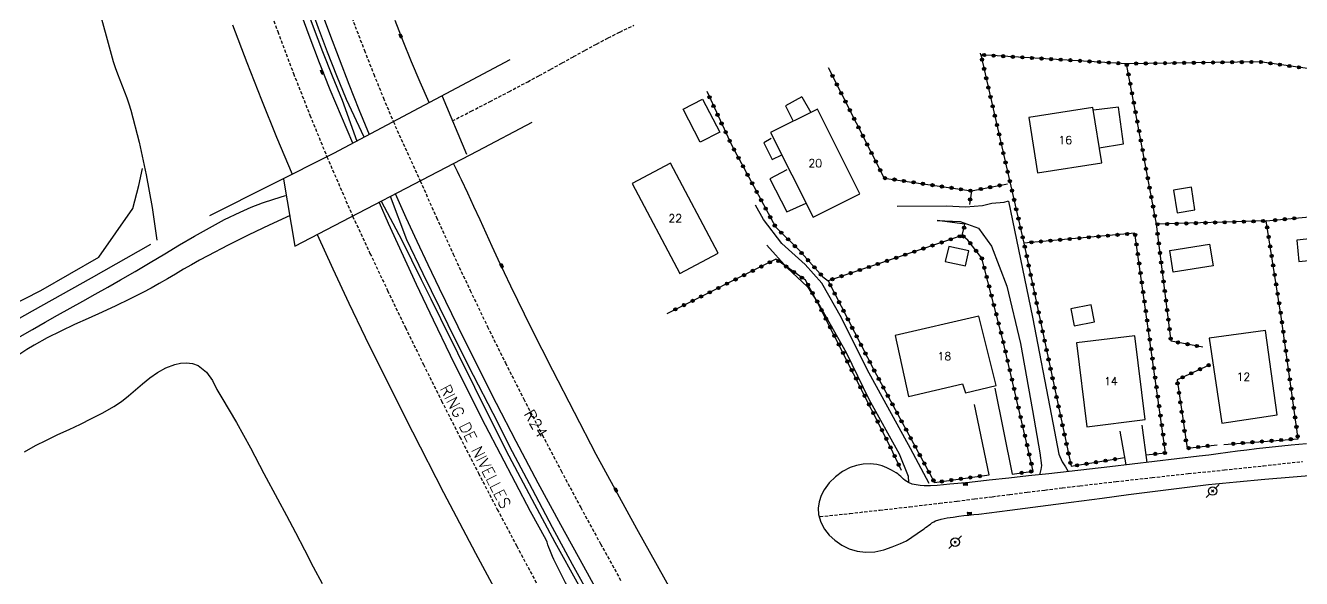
# Model space of a CAD drawing. Header units: millimetres. Extents: x 145000 to 146001, y 142000 to 143001.
# Drawn here: x 145384.3 to 145583.6, y 142770 to 142856.4 of the extents above; entities that cross this region are included whole.
import ezdxf
from ezdxf.enums import TextEntityAlignment as Align

# ---------------------------------------------------------------- set-up
doc = ezdxf.new("R2010")
doc.units = ezdxf.units.MM
doc.linetypes.add('DASHED', pattern=[0.75, 0.5, -0.25])
doc.layers.get('0').update_dxf_attribs({"linetype": 'CONTINUOUS'})
for name, color, linetype in [('W0001', 6, 'DASHED'), ('W0008', 7, 'CONTINUOUS'), ('W0010', 4, 'CONTINUOUS'), ('W0017', 7, 'CONTINUOUS'), ('W0070', 7, 'DASHED'), ('W0071', 7, 'CONTINUOUS'), ('W0101', 7, 'CONTINUOUS'), ('W0104', 1, 'CONTINUOUS'), ('W0120', 7, 'CONTINUOUS'), ('W0211', 2, 'CONTINUOUS'), ('W0300', 7, 'CONTINUOUS'), ('W0323', 7, 'CONTINUOUS'), ('W0330', 7, 'CONTINUOUS'), ('W0401', 7, 'CONTINUOUS'), ('W0473', 7, 'CONTINUOUS'), ('W0989', 7, 'CONTINUOUS'), ('W0990', 7, 'CONTINUOUS'), ('W0991', 7, 'CONTINUOUS')]:
    doc.layers.add(name, color=color, linetype=linetype)
doc.styles.get("Standard").update_dxf_attribs({"font": 'romans.shx', "width": 0.85})

# ---------------------------------------------------------------- blocks, each defined once
blk = doc.blocks.new('T401')
for p, q in [((-0.3, 0.3), (0, 0.3)), ((-0.3, -0.25), (-0.3, 0.3)), ((-0.3, 0.15), (0, 0.15)), ((-0.3, 0), (0, 0)), ((0, 0.3), (0, -0.25)), ((-0.3, -0.15), (0, -0.15)), ((-0.3, -0.25), (-0.3, -0.3)), ((-0.3, -0.3), (0, -0.3)), ((0, -0.3), (0, -0.25))]:
    blk.add_line(p, q)
blk = doc.blocks.new('T473')
for p, q in [((-0.166667, 0.166667), (0.166667, -0.166667)), ((-0.166667, -0.166667), (0.166667, 0.166667)), ((0.500001, 0.500001), (1.000002, 1.000002)), ((-1.000002, -1.000002), (-0.500001, -0.500001))]:
    blk.add_line(p, q)
blk.add_ellipse((0, 0), major_axis=(0.471405, 0.471405), ratio=1, start_param=5.4977871438, end_param=11.780972451)
blk = doc.blocks.new('t323o')
at = {"color": 0, "linetype": 'Continuous'}
for radius in [0.25, 0.15]:
    blk.add_circle((0, 0), radius, dxfattribs=at)

msp = doc.modelspace()

# ---------------------------------------------------------------- linework, layer by layer
at = {"layer": 'W0001'}
for points in [[(145421.31, 142862.08), (145423.69, 142855.49), (145426.16, 142848.94), (145428.73, 142842.41), (145431.38, 142835.93), (145435.4, 142826.65), (145438.11, 142820.83), (145440.86, 142815.03), (145443.64, 142809.24), (145446.46, 142803.48), (145449.29, 142797.79), (145452.16, 142792.12), (145455.06, 142786.47), (145458, 142780.84), (145461.03, 142775.1), (145464.09, 142769.37)], [(145433.98, 142861.15), (145435.79, 142856.3), (145437.23, 142852.55), (145438.7, 142848.82), (145440.21, 142845.1), (145441.76, 142841.4), (145445.95, 142832.17), (145448.5, 142826.43), (145451.1, 142820.72), (145453.76, 142815.04), (145456.47, 142809.38), (145459.27, 142803.71), (145462.13, 142798.07), (145465.03, 142792.46), (145467.97, 142786.86), (145471.03, 142781.13), (145474.13, 142775.44), (145477.27, 142769.75)], [(145508.43, 142779.71), (145513.09, 142780.21), (145517.76, 142780.72), (145522.42, 142781.25), (145527.08, 142781.8), (145529.83, 142782.13), (145532.57, 142782.47), (145535.31, 142782.82), (145538.05, 142783.17), (145540.79, 142783.52), (145543.54, 142783.86), (145546.28, 142784.2), (145549.02, 142784.53), (145554.66, 142785.18), (145560.3, 142785.81), (145565.94, 142786.42), (145571.59, 142787), (145577.68, 142787.65), (145583.78, 142788.32)]]:
    msp.add_lwpolyline(points, dxfattribs=at)
at = {"layer": 'W0008'}
for points in [[(145435.45, 142838.06), (145433.64, 142842.22), (145431.9, 142846.4), (145430.22, 142850.62), (145428.61, 142854.86), (145426.06, 142861.85)], [(145429.82, 142860.54), (145431.79, 142855.2), (145433.29, 142851.23), (145434.81, 142847.27), (145436.37, 142843.32), (145437.97, 142839.39)], [(145416.65, 142856.55), (145418.86, 142850.66), (145421.15, 142844.8), (145423.5, 142838.98), (145425.93, 142833.18)], [(145447.36, 142844.38), (145445.96, 142847.56), (145444.61, 142850.77), (145443.31, 142853.99), (145442.04, 142857.23)], [(145486.26, 142766.23), (145479.79, 142777.79), (145473.47, 142789.43), (145470.04, 142795.96), (145466.66, 142802.52), (145463.36, 142809.11), (145460.11, 142815.73), (145459.12, 142817.79), (145458.15, 142819.86), (145457.19, 142821.93), (145456.24, 142824.01), (145455.3, 142826.09), (145454.35, 142828.17), (145453.39, 142830.24), (145452.42, 142832.31), (145452.12, 142832.96), (145451.8, 142833.6), (145451.49, 142834.25), (145451.17, 142834.89)], [(145442.05, 142830.17), (145443.73, 142826.46), (145445.43, 142822.76), (145447.17, 142819.08), (145448.93, 142815.4), (145451.85, 142809.4), (145454.82, 142803.41), (145457.83, 142797.45), (145460.89, 142791.51), (145464.35, 142784.96), (145467.88, 142778.45), (145471.44, 142771.96), (145475.02, 142765.49), (145480.35, 142755.92), (145485.72, 142746.37), (145491.13, 142736.85), (145496.58, 142727.35)], [(145465.64, 142776.09), (145463.21, 142780.52), (145460.83, 142784.98), (145458.48, 142789.45), (145456.17, 142793.93), (145453.41, 142799.41), (145450.7, 142804.9), (145448.04, 142810.42), (145445.4, 142815.95), (145443.92, 142819.13), (145442.45, 142822.32), (145441.01, 142825.51), (145439.59, 142828.72)], [(145429.85, 142823.76), (145432.3, 142818.4), (145434.8, 142813.06), (145437.35, 142807.75), (145439.94, 142802.46), (145444.74, 142792.93), (145449.62, 142783.45), (145454.59, 142774.01), (145459.64, 142764.61), (145465.25, 142754.42), (145470.97, 142744.29), (145476.74, 142734.18), (145482.5, 142724.07), (145487.18, 142715.83), (145491.88, 142707.6), (145496.59, 142699.38), (145501.31, 142691.16)], [(145584.44, 142791.06), (145582, 142790.85), (145579.56, 142790.62), (145578.07, 142790.47), (145576.58, 142790.29), (145575.09, 142790.11), (145573.61, 142789.91), (145572.12, 142789.71), (145570.63, 142789.52), (145569.15, 142789.33), (145567.66, 142789.14), (145564.17, 142788.72), (145560.68, 142788.31), (145557.18, 142787.9), (145553.69, 142787.49), (145550.52, 142787.13), (145547.34, 142786.77), (145544.17, 142786.41), (145540.99, 142786.06), (145537.93, 142785.72), (145534.86, 142785.38), (145531.79, 142785.05), (145528.72, 142784.77), (145527.71, 142784.67), (145526.7, 142784.56), (145525.69, 142784.49), (145524.67, 142784.51), (145524.06, 142784.57), (145523.44, 142784.65), (145522.83, 142784.79), (145522.24, 142785.02), (145521.97, 142785.17), (145521.71, 142785.35), (145521.48, 142785.55), (145521.25, 142785.77), (145521.03, 142785.98), (145520.8, 142786.19), (145520.56, 142786.39), (145520.3, 142786.56), (145519.6, 142786.97), (145518.87, 142787.35), (145518.1, 142787.65), (145517.29, 142787.84), (145516.24, 142787.93), (145515.18, 142787.89), (145514.14, 142787.7), (145513.13, 142787.36), (145511.94, 142786.73), (145510.84, 142785.93), (145509.87, 142784.98), (145509.07, 142783.88), (145508.61, 142782.99), (145508.28, 142782.04), (145508.12, 142781.04), (145508.17, 142780.02), (145508.52, 142778.84), (145509.1, 142777.77), (145509.85, 142776.82), (145510.72, 142776.01), (145511.8, 142775.26), (145512.97, 142774.69), (145514.22, 142774.32), (145515.51, 142774.13), (145516.96, 142774.19), (145518.36, 142774.49), (145519.71, 142774.96), (145521.01, 142775.49), (145521.91, 142775.94), (145522.76, 142776.48), (145523.58, 142777.06), (145524.41, 142777.62), (145524.66, 142777.8), (145524.91, 142777.98), (145525.15, 142778.18), (145525.4, 142778.37), (145525.65, 142778.55), (145525.9, 142778.73), (145526.17, 142778.89), (145526.46, 142779.03), (145527.35, 142779.33), (145528.28, 142779.51), (145529.2, 142779.64), (145530.12, 142779.76), (145530.9, 142779.87), (145531.68, 142779.95), (145532.46, 142780.02), (145533.24, 142780.07)], [(145533.24, 142780.07), (145538.05, 142780.71), (145542.86, 142781.34), (145547.67, 142781.97), (145552.48, 142782.59), (145556.63, 142783.14), (145560.77, 142783.69), (145564.92, 142784.22), (145569.08, 142784.7), (145573.49, 142785.16), (145577.91, 142785.56), (145582.34, 142785.93), (145586.76, 142786.27)], [(145500.84, 142712.54), (145497.68, 142718.07), (145494.51, 142723.61), (145491.36, 142729.15), (145488.2, 142734.69), (145484.59, 142741.02), (145480.97, 142747.35), (145477.37, 142753.69), (145473.81, 142760.05), (145472.08, 142763.14), (145470.35, 142766.23), (145468.66, 142769.34), (145467.07, 142772.5), (145466.84, 142772.99), (145466.62, 142773.49), (145466.42, 142773.99), (145466.22, 142774.49), (145466.06, 142774.89), (145465.92, 142775.29), (145465.78, 142775.69), (145465.64, 142776.09)]]:
    msp.add_lwpolyline(points, dxfattribs=at)
at = {"layer": 'W0010'}
for points in [[(145427.85, 142860.05), (145429.26, 142856.21), (145430.71, 142852.38), (145432.21, 142848.57), (145433.74, 142844.78)], [(145434.42, 142844.89), (145432.93, 142848.57), (145431.47, 142852.28), (145430.07, 142856), (145428.71, 142859.74)], [(145433.74, 142844.78), (145436.04, 142838.37)], [(145437.22, 142839), (145434.42, 142844.89)], [(145439.87, 142828.99), (145443.11, 142822.88)], [(145443.88, 142822.96), (145441.31, 142829.74)], [(145443.11, 142822.88), (145444.61, 142819.83), (145446.11, 142816.77), (145447.61, 142813.72), (145449.12, 142810.67), (145451.77, 142805.3), (145454.42, 142799.92), (145457.09, 142794.55), (145459.82, 142789.21), (145463.38, 142782.45), (145467.01, 142775.73), (145470.68, 142769.03)], [(145472.92, 142766.51), (145469.76, 142772.25), (145466.64, 142778.02), (145463.5, 142783.93), (145460.4, 142789.85), (145457.33, 142795.79), (145454.3, 142801.74), (145451.65, 142807.03), (145449.03, 142812.32), (145446.44, 142817.64), (145443.88, 142822.96)]]:
    msp.add_lwpolyline(points, dxfattribs=at)
at = {"layer": 'W0017'}
for points in [[(145525.46, 142784.88), (145522.57, 142790.36), (145515.77, 142802.68), (145511.76, 142810.77), (145508.71, 142816.16), (145506.07, 142819.1), (145502.46, 142822.39), (145499.59, 142826.12), (145498.36, 142828.38)], [(145520.45, 142828.22), (145528.11, 142828.26), (145531.18, 142828.08), (145533.81, 142828.3), (145535.27, 142828.67), (145537.2, 142828.81), (145537.87, 142829.03)], [(145537.87, 142829), (145541.6, 142810.86), (145544.59, 142795.46), (145545.72, 142789.47), (145546.26, 142788.27), (145546.79, 142787.49), (145547.18, 142786.75)], [(145531.04, 142825.37), (145526.71, 142825.96), (145530.29, 142825.81), (145533.15, 142824.76), (145535.22, 142821.95), (145537.62, 142815.69), (145539.75, 142806.75), (145541.62, 142796.28), (145542.78, 142789.65), (145543.03, 142787.7), (145542.91, 142787.04), (145542.7, 142786.25)], [(145500.1, 142822.11), (145503.27, 142818.58), (145506.47, 142815.59), (145508.43, 142812.52), (145512.48, 142805.37), (145516.04, 142798.04), (145520.77, 142789.51), (145522.19, 142786.04), (145522.24, 142785.02)], [(145535.74, 142799.76), (145538.43, 142786.34)], [(145534.86, 142786.23), (145532.56, 142797.2)], [(145558.69, 142793.97), (145559.48, 142788.17)], [(145555.24, 142793.07), (145556.18, 142787.78)]]:
    msp.add_lwpolyline(points, dxfattribs=at)
at = {"layer": 'W0070'}
msp.add_lwpolyline([(145450.95, 142841.52), (145453.91, 142843.03), (145456.87, 142844.56), (145459.81, 142846.09), (145462.75, 142847.64), (145464.56, 142848.61), (145466.35, 142849.59), (145468.14, 142850.58), (145469.92, 142851.58), (145471.72, 142852.57), (145473.51, 142853.54), (145475.33, 142854.49), (145477.15, 142855.41), (145479.35, 142856.47)], dxfattribs=at)
at = {"layer": 'W0071'}
for points in [[(145383.45, 142807.85), (145385.4, 142808.96), (145387.35, 142810.07), (145389.31, 142811.18), (145391.27, 142812.28), (145393.24, 142813.38), (145395.2, 142814.47), (145397.16, 142815.57), (145399.12, 142816.68), (145401.44, 142818.02), (145403.75, 142819.39), (145406.05, 142820.78), (145408.35, 142822.16), (145410.67, 142823.52), (145413.02, 142824.84), (145415.4, 142826.1), (145417.82, 142827.27), (145419.55, 142828.03), (145421.31, 142828.71), (145423.09, 142829.32), (145424.9, 142829.86)], [(145425.63, 142826.76), (145422.38, 142825.26), (145419.16, 142823.71), (145415.96, 142822.11), (145412.79, 142820.47), (145411.5, 142819.78), (145410.23, 142819.06), (145408.97, 142818.34), (145407.72, 142817.6), (145406.46, 142816.86), (145405.2, 142816.14), (145403.93, 142815.42), (145402.65, 142814.73), (145400.54, 142813.66), (145398.41, 142812.64), (145396.26, 142811.66), (145394.11, 142810.68), (145391.95, 142809.7), (145389.82, 142808.68), (145387.7, 142807.61), (145385.63, 142806.47), (145384.51, 142805.8), (145383.41, 142805.09)]]:
    msp.add_lwpolyline(points, dxfattribs=at)
at = {"layer": 'W0101'}
for points in [[(145500.68, 142839.7), (145507.33, 142826.47), (145514.65, 142830.14), (145508, 142843.38)], [(145552.42, 142835), (145551.05, 142843.64), (145541.04, 142842.05), (145542.41, 142833.41)], [(145492.52, 142820.86), (145485.05, 142834.92), (145479.07, 142831.75), (145486.54, 142817.69)], [(145535.92, 142800.2), (145533.25, 142811.04), (145520.17, 142807.99), (145522.26, 142798.48), (145530.68, 142800.46), (145531.15, 142799.06)], [(145550.12, 142793.74), (145559.22, 142794.88), (145557.58, 142807.97), (145548.48, 142806.83)], [(145579.81, 142795.62), (145578.01, 142808.78), (145569.22, 142807.58), (145571.18, 142794.32)]]:
    msp.add_lwpolyline(points, close=True, dxfattribs=at)
at = {"layer": 'W0104'}
for points in [[(145490.07, 142844.93), (145492.75, 142839.76), (145489.7, 142838.18), (145487.02, 142843.35)], [(145566.99, 142827.63), (145566.43, 142831.16), (145563.65, 142830.71), (145564.21, 142827.18)], [(145531.13, 142818.86), (145531.66, 142821.23), (145528.52, 142821.93), (145527.99, 142819.56)], [(145563.07, 142821.3), (145569.27, 142822.28), (145569.81, 142818.89), (145563.61, 142817.91)], [(145582.9, 142822.89), (145583.24, 142819.55), (145586.79, 142819.92), (145586.44, 142823.25)], [(145548.13, 142809.52), (145551.29, 142810.12), (145550.78, 142812.79), (145547.62, 142812.19)]]:
    msp.add_lwpolyline(points, close=True, dxfattribs=at)
for points in [[(145505.58, 142845.27), (145503.01, 142843.88), (145504.2, 142841.47)], [(145505.58, 142845.27), (145506.97, 142842.86)], [(145555.04, 142843.68), (145551.12, 142843.22)], [(145552.04, 142837.32), (145555.85, 142837.97), (145555.04, 142843.68)], [(145500.77, 142838.77), (145499.66, 142838.12), (145500.93, 142835.49), (145502.44, 142836.2)], [(145503.24, 142833.9), (145500.59, 142832.49), (145503.24, 142827.32), (145506.23, 142828.67)]]:
    msp.add_lwpolyline(points, dxfattribs=at)
at = {"layer": 'W0120'}
for points in [[(145459.97, 142851.06), (145432.43, 142836.45), (145413.06, 142826.68)], [(145449.37, 142845.38), (145453.21, 142836.32)], [(145426.38, 142821.94), (145454.96, 142836.87), (145463.46, 142841.31)], [(145424.62, 142832.4), (145426.38, 142821.94)]]:
    msp.add_lwpolyline(points, dxfattribs=at)
at = {"layer": 'W0211'}
for points in [[(145389.5, 142889.25), (145391.15, 142879.55), (145393.13, 142869.9), (145395.41, 142860.32), (145398, 142850.82), (145398.31, 142849.86), (145398.65, 142848.9), (145399.01, 142847.96), (145399.39, 142847.02), (145399.77, 142846.09), (145400.13, 142845.14), (145400.46, 142844.19), (145400.76, 142843.22), (145402.06, 142838.19), (145403.17, 142833.12), (145404.09, 142828.01), (145404.82, 142822.88)], [(145384.12, 142789.85), (145385.84, 142790.79), (145387.58, 142791.67), (145389.34, 142792.51), (145391.11, 142793.34), (145392.88, 142794.17), (145394.63, 142795.03), (145396.37, 142795.93), (145398.07, 142796.89), (145399.27, 142797.69), (145400.4, 142798.58), (145401.48, 142799.52), (145402.56, 142800.46), (145403.7, 142801.39), (145404.92, 142802.23), (145406.22, 142802.95), (145407.62, 142803.47), (145408.52, 142803.67), (145409.45, 142803.74), (145410.39, 142803.63), (145411.28, 142803.29), (145412.55, 142802.28), (145413.49, 142800.95), (145414.21, 142799.56), (145414.94, 142798.26), (145417.26, 142794.4), (145419.43, 142790.45), (145421.53, 142786.46), (145423.66, 142782.5), (145425.09, 142779.86), (145426.49, 142777.21), (145427.87, 142774.54), (145429.25, 142771.88), (145430.66, 142769.23)]]:
    msp.add_lwpolyline(points, dxfattribs=at)
at = {"layer": 'W0300'}
msp.add_lwpolyline([(145340.03, 142786.84), (145346.74, 142790.48), (145353.44, 142794.14), (145360.13, 142797.81), (145366.81, 142801.5), (145376.1, 142806.66), (145385.37, 142811.83), (145394.63, 142817.03), (145403.88, 142822.25)], dxfattribs=at)
at = {"layer": 'W0323'}
for points in [[(145571.49, 142790.98), (145583.09, 142791.88), (145580.47, 142810.95), (145578.11, 142825.89), (145560.96, 142825.37), (145556.3, 142850.46), (145533.55, 142851.85), (145533.49, 142852.11)], [(145533.55, 142851.85), (145540.28, 142822.45), (145547.64, 142787.57), (145555.97, 142788.92)], [(145509.68, 142849.89), (145518.45, 142832.59), (145532.06, 142830.6), (145531.75, 142828.49)], [(145590.94, 142848.82), (145577.11, 142850.75), (145556.3, 142850.46)], [(145490.71, 142846.15), (145494.64, 142837.68), (145501.45, 142824.98), (145505.09, 142821.37), (145508.85, 142817.18), (145509.67, 142816.55)], [(145532.06, 142830.6), (145537.7, 142831.68)], [(145578.11, 142825.89), (145593.25, 142827.3), (145598.45, 142793.48)], [(145538.43, 142786.34), (145541.71, 142786.8), (145536.93, 142807.52), (145533.7, 142820.07), (145531.53, 142822.89), (145530.63, 142823.63), (145531.04, 142825.37)], [(145559.3, 142789.35), (145562.41, 142789.66), (145557.62, 142823.97), (145540.28, 142822.45)], [(145568.24, 142806.19), (145563.25, 142807.13), (145560.96, 142825.37)], [(145530.63, 142823.63), (145509.67, 142816.55), (145516.87, 142802.55), (145526.3, 142785.05), (145534.86, 142786.23)], [(145521.14, 142786.89), (145519.33, 142790.75), (145507.99, 142813.28), (145506.13, 142816.66), (145501.52, 142819.9), (145484.48, 142811.41)], [(145569.21, 142803.39), (145564.19, 142801.06), (145565.75, 142790.38), (145570.48, 142790.92)]]:
    msp.add_lwpolyline(points, dxfattribs=at)
at = {"layer": 'W0330'}
msp.add_lwpolyline([(145351.12, 142796.43), (145371.31, 142807.21), (145386.67, 142815.03), (145395.75, 142820.23), (145401.07, 142827.82), (145402.02, 142831.45), (145402.58, 142834.09)], dxfattribs=at)

# ---------------------------------------------------------------- block references
at = {"layer": 'W0323'}
for p, rotation in [((145534.05, 142851.82), 176.5247773790626), ((145535.54, 142851.72), 176.5247773790626), ((145537.04, 142851.63), 176.5247773790626), ((145538.54, 142851.54), 176.5247773790626), ((145540.03, 142851.45), 176.5247773790626), ((145533.71, 142851.11), 282.9024696427427), ((145534.05, 142849.65), 282.9024696427427), ((145541.53, 142851.36), 176.5247773790626), ((145543.03, 142851.27), 176.5247773790626), ((145544.53, 142851.18), 176.5247773790626), ((145546.02, 142851.09), 176.5247773790626), ((145547.52, 142851), 176.5247773790626), ((145549.02, 142850.91), 176.5247773790626), ((145550.52, 142850.82), 176.5247773790626), ((145552.01, 142850.72), 176.5247773790626), ((145553.51, 142850.63), 176.5247773790626), ((145555.01, 142850.54), 176.5247773790626), ((145556.34, 142850.27), 100.5232748918773), ((145557.8, 142850.48), 180.7931611023206), ((145559.3, 142850.51), 180.7931611023206), ((145560.8, 142850.53), 180.7931611023206), ((145562.3, 142850.55), 180.7931611023206), ((145563.8, 142850.57), 180.7931611023206), ((145565.3, 142850.59), 180.7931611023206), ((145566.8, 142850.61), 180.7931611023206), ((145568.3, 142850.63), 180.7931611023206), ((145569.8, 142850.65), 180.7931611023206), ((145571.3, 142850.67), 180.7931611023206), ((145572.8, 142850.69), 180.7931611023206), ((145574.3, 142850.71), 180.7931611023206), ((145575.8, 142850.73), 180.7931611023206), ((145577.3, 142850.73), 172.0636126460338), ((145578.78, 142850.52), 172.0636126460338), ((145580.27, 142850.31), 172.0636126460338), ((145581.76, 142850.1), 172.0636126460338), ((145583.24, 142849.9), 172.0636126460338), ((145510.36, 142848.55), 296.8730132810817), ((145534.38, 142848.19), 282.9024696427427), ((145556.61, 142848.79), 100.5232748918773), ((145511.04, 142847.21), 296.8730132810817), ((145511.72, 142845.87), 296.8730132810817), ((145534.72, 142846.73), 282.9024696427427), ((145556.89, 142847.32), 100.5232748918773), ((145557.16, 142845.84), 100.5232748918773), ((145491.15, 142845.21), 294.8586745433185), ((145491.78, 142843.85), 294.8586745433185), ((145512.39, 142844.54), 296.8730132810817), ((145535.05, 142845.27), 282.9024696427427), ((145535.39, 142843.8), 282.9024696427427), ((145557.44, 142844.37), 100.5232748918773), ((145492.41, 142842.49), 294.8586745433185), ((145513.07, 142843.2), 296.8730132810817), ((145513.75, 142841.86), 296.8730132810817), ((145535.72, 142842.34), 282.9024696427427), ((145557.71, 142842.89), 100.5232748918773), ((145493.04, 142841.13), 294.8586745433185), ((145493.67, 142839.77), 294.8586745433185), ((145514.43, 142840.52), 296.8730132810817), ((145536.06, 142840.88), 282.9024696427427), ((145557.98, 142841.42), 100.5232748918773), ((145558.26, 142839.94), 100.5232748918773), ((145494.3, 142838.41), 294.8586745433185), ((145515.11, 142839.18), 296.8730132810817), ((145515.78, 142837.85), 296.8730132810817), ((145536.39, 142839.42), 282.9024696427427), ((145536.73, 142837.96), 282.9024696427427), ((145558.53, 142838.47), 100.5232748918773), ((145494.97, 142837.06), 298.1913644741103), ((145495.68, 142835.74), 298.1913644741103), ((145516.46, 142836.51), 296.8730132810817), ((145537.06, 142836.49), 282.9024696427427), ((145558.81, 142836.99), 100.5232748918773), ((145559.08, 142835.52), 100.5232748918773), ((145496.39, 142834.42), 298.1913644741103), ((145517.14, 142835.17), 296.8730132810817), ((145517.82, 142833.83), 296.8730132810817), ((145537.4, 142835.03), 282.9024696427427), ((145537.73, 142833.57), 282.9024696427427), ((145559.35, 142834.04), 100.5232748918773), ((145497.1, 142833.1), 298.1913644741103), ((145497.8, 142831.78), 298.1913644741103), ((145518.56, 142832.58), 351.6784706702974), ((145520.04, 142832.36), 351.6784706702974), ((145521.52, 142832.14), 351.6784706702974), ((145523.01, 142831.93), 351.6784706702974), ((145524.49, 142831.71), 351.6784706702974), ((145538.07, 142832.11), 282.9024696427427), ((145559.63, 142832.57), 100.5232748918773), ((145498.51, 142830.45), 298.1913644741103), ((145525.98, 142831.49), 351.6784706702974), ((145527.46, 142831.27), 351.6784706702974), ((145528.95, 142831.06), 351.6784706702974), ((145530.43, 142830.84), 351.6784706702974), ((145531.91, 142830.62), 351.6784706702974), ((145533.53, 142830.88), 10.80342258148873), ((145535.01, 142831.16), 10.80342258148873), ((145536.48, 142831.45), 10.80342258148873), ((145538.4, 142830.64), 282.9024696427427), ((145559.9, 142831.09), 100.5232748918773), ((145560.18, 142829.62), 100.5232748918773), ((145499.22, 142829.13), 298.1913644741103), ((145499.93, 142827.81), 298.1913644741103), ((145531.86, 142829.26), 261.6035845191217), ((145538.74, 142829.18), 282.9024696427427), ((145539.07, 142827.72), 282.9024696427427), ((145560.45, 142828.14), 100.5232748918773), ((145500.64, 142826.49), 298.1913644741103), ((145539.41, 142826.26), 282.9024696427427), ((145560.72, 142826.67), 100.5232748918773), ((145567.14, 142825.56), 181.757152162687), ((145568.64, 142825.6), 181.757152162687), ((145570.14, 142825.65), 181.757152162687), ((145571.64, 142825.69), 181.757152162687), ((145573.13, 142825.74), 181.757152162687), ((145574.63, 142825.79), 181.757152162687), ((145576.13, 142825.83), 181.757152162687), ((145577.63, 142825.88), 181.757152162687), ((145579.53, 142826.02), 5.309397628628319), ((145581.02, 142826.16), 5.309397628628319), ((145582.51, 142826.3), 5.309397628628319), ((145501.35, 142825.17), 298.1913644741103), ((145502.36, 142824.07), 315.2606849136367), ((145530.26, 142823.5), 198.6405205162049), ((145530.83, 142823.47), 140.8845535553057), ((145530.92, 142824.84), 76.84934279897143), ((145539.74, 142824.8), 282.9024696427427), ((145553.4, 142823.6), 184.9935529523976), ((145554.89, 142823.73), 184.9935529523976), ((145556.39, 142823.86), 184.9935529523976), ((145557.65, 142823.71), 97.95863495719563), ((145561.15, 142823.88), 97.14473591427976), ((145561.14, 142825.37), 181.757152162687), ((145562.64, 142825.42), 181.757152162687), ((145564.14, 142825.46), 181.757152162687), ((145565.64, 142825.51), 181.757152162687), ((145578.27, 142824.88), 98.96415932623412), ((145503.43, 142823.02), 315.2606849136367), ((145504.49, 142821.96), 315.2606849136367), ((145524.57, 142821.58), 198.6405205162049), ((145525.99, 142822.06), 198.6405205162049), ((145527.41, 142822.54), 198.6405205162049), ((145528.83, 142823.02), 198.6405205162049), ((145531.89, 142822.42), 127.4361765728508), ((145540.08, 142823.33), 282.9024696427427), ((145540.4, 142821.87), 281.9187820008445), ((145541.45, 142822.56), 184.9935529523976), ((145542.94, 142822.69), 184.9935529523976), ((145544.43, 142822.82), 184.9935529523976), ((145545.93, 142822.95), 184.9935529523976), ((145547.42, 142823.08), 184.9935529523976), ((145548.92, 142823.21), 184.9935529523976), ((145550.41, 142823.34), 184.9935529523976), ((145551.91, 142823.47), 184.9935529523976), ((145557.86, 142822.22), 97.95863495719563), ((145561.34, 142822.39), 97.14473591427976), ((145578.5, 142823.4), 98.96415932623412), ((145578.74, 142821.92), 98.96415932623412), ((145501.9, 142819.63), 144.8728976614164), ((145505.53, 142820.88), 311.9418506687745), ((145506.53, 142819.76), 311.9418506687745), ((145518.88, 142819.66), 198.6405205162049), ((145520.31, 142820.14), 198.6405205162049), ((145521.73, 142820.62), 198.6405205162049), ((145523.15, 142821.1), 198.6405205162049), ((145532.8, 142821.23), 127.4361765728508), ((145533.7, 142820.04), 104.4640800319345), ((145540.71, 142820.4), 281.9187820008445), ((145558.07, 142820.73), 97.95863495719563), ((145561.52, 142820.9), 97.14473591427976), ((145578.97, 142820.44), 98.96415932623412), ((145497.91, 142818.1), 206.4748831389049), ((145499.25, 142818.77), 206.4748831389049), ((145500.59, 142819.44), 206.4748831389049), ((145503.13, 142818.77), 144.8728976614164), ((145504.35, 142817.91), 144.8728976614164), ((145507.54, 142818.65), 311.9418506687745), ((145508.54, 142817.53), 311.9418506687745), ((145513.2, 142817.75), 198.6405205162049), ((145514.62, 142818.23), 198.6405205162049), ((145516.04, 142818.7), 198.6405205162049), ((145517.46, 142819.18), 198.6405205162049), ((145534.08, 142818.58), 104.4640800319345), ((145541.02, 142818.93), 281.9187820008445), ((145558.28, 142819.25), 97.95863495719563), ((145558.49, 142817.76), 97.95863495719563), ((145561.71, 142819.41), 97.14473591427976), ((145561.9, 142817.93), 97.14473591427976), ((145579.21, 142818.96), 98.96415932623412), ((145493.88, 142816.09), 206.4748831389049), ((145495.22, 142816.76), 206.4748831389049), ((145496.56, 142817.43), 206.4748831389049), ((145505.58, 142817.04), 144.8728976614164), ((145506.53, 142815.93), 118.8874774753447), ((145510.02, 142815.87), 297.1915208177869), ((145510.36, 142816.79), 198.6405205162049), ((145511.78, 142817.27), 198.6405205162049), ((145534.45, 142817.13), 104.4640800319345), ((145534.83, 142815.68), 104.4640800319345), ((145541.33, 142817.47), 281.9187820008445), ((145541.64, 142816), 281.9187820008445), ((145558.69, 142816.28), 97.95863495719563), ((145562.08, 142816.44), 97.14473591427976), ((145579.44, 142817.48), 98.96415932623412), ((145579.67, 142815.99), 98.96415932623412), ((145489.85, 142814.09), 206.4748831389049), ((145491.19, 142814.75), 206.4748831389049), ((145492.54, 142815.42), 206.4748831389049), ((145507.25, 142814.62), 118.8874774753447), ((145510.71, 142814.53), 297.1915208177869), ((145535.2, 142814.23), 104.4640800319345), ((145541.95, 142814.53), 281.9187820008445), ((145558.9, 142814.79), 97.95863495719563), ((145562.27, 142814.95), 97.14473591427976), ((145579.91, 142814.51), 98.96415932623412), ((145485.82, 142812.08), 206.4748831389049), ((145487.16, 142812.75), 206.4748831389049), ((145488.51, 142813.42), 206.4748831389049), ((145507.98, 142813.31), 118.8874774753447), ((145508.65, 142811.97), 116.7133881181776), ((145511.4, 142813.2), 297.1915208177869), ((145512.08, 142811.86), 297.1915208177869), ((145535.58, 142812.77), 104.4640800319345), ((145542.26, 142813.06), 281.9187820008445), ((145542.57, 142811.6), 281.9187820008445), ((145559.11, 142813.31), 97.95863495719563), ((145559.32, 142811.82), 97.95863495719563), ((145562.46, 142813.46), 97.14473591427976), ((145562.64, 142811.97), 97.14473591427976), ((145580.14, 142813.03), 98.96415932623412), ((145509.33, 142810.63), 116.7133881181776), ((145512.77, 142810.53), 297.1915208177869), ((145535.95, 142811.32), 104.4640800319345), ((145536.33, 142809.87), 104.4640800319345), ((145542.88, 142810.13), 281.9187820008445), ((145559.52, 142810.34), 97.95863495719563), ((145562.83, 142810.48), 97.14473591427976), ((145580.37, 142811.55), 98.96415932623412), ((145580.59, 142810.07), 97.83257720149547), ((145510, 142809.29), 116.7133881181776), ((145510.67, 142807.95), 116.7133881181776), ((145513.45, 142809.19), 297.1915208177869), ((145514.14, 142807.86), 297.1915208177869), ((145536.7, 142808.42), 104.4640800319345), ((145543.19, 142808.66), 281.9187820008445), ((145559.73, 142808.85), 97.95863495719563), ((145563.02, 142809), 97.14473591427976), ((145580.79, 142808.58), 97.83257720149547), ((145511.35, 142806.61), 116.7133881181776), ((145514.82, 142806.53), 297.1915208177869), ((145537.06, 142806.96), 102.9754285871826), ((145543.5, 142807.19), 281.9187820008445), ((145543.81, 142805.73), 281.9187820008445), ((145559.94, 142807.36), 97.95863495719563), ((145560.15, 142805.88), 97.95863495719563), ((145563.2, 142807.51), 97.14473591427976), ((145564.35, 142806.92), 169.2964665298589), ((145565.83, 142806.64), 169.2964665298589), ((145567.3, 142806.36), 169.2964665298589), ((145581, 142807.09), 97.83257720149547), ((145581.2, 142805.61), 97.83257720149547), ((145512.02, 142805.27), 116.7133881181776), ((145512.7, 142803.93), 116.7133881181776), ((145515.51, 142805.19), 297.1915208177869), ((145516.19, 142803.86), 297.1915208177869), ((145537.4, 142805.5), 102.9754285871826), ((145537.73, 142804.04), 102.9754285871826), ((145544.12, 142804.26), 281.9187820008445), ((145560.35, 142804.39), 97.95863495719563), ((145581.41, 142804.12), 97.83257720149547), ((145513.37, 142802.59), 116.7133881181776), ((145516.88, 142802.52), 298.3321785158562), ((145538.07, 142802.58), 102.9754285871826), ((145544.43, 142802.79), 281.9187820008445), ((145560.56, 142802.91), 97.95863495719563), ((145566.42, 142802.1), 204.9336357144884), ((145567.78, 142802.73), 204.9336357144884), ((145569.14, 142803.36), 204.9336357144884), ((145581.61, 142802.63), 97.83257720149547), ((145514.05, 142801.25), 116.7133881181776), ((145514.72, 142799.91), 116.7133881181776), ((145517.59, 142801.2), 298.3321785158562), ((145518.3, 142799.88), 298.3321785158562), ((145538.41, 142801.11), 102.9754285871826), ((145538.75, 142799.65), 102.9754285871826), ((145544.74, 142801.32), 281.9187820008445), ((145545.05, 142799.85), 281.9187820008445), ((145560.77, 142801.42), 97.95863495719563), ((145560.98, 142799.94), 97.95863495719563), ((145564.27, 142800.52), 278.310277167495), ((145565.06, 142801.47), 204.9336357144884), ((145581.82, 142801.15), 97.83257720149547), ((145582.02, 142799.66), 97.83257720149547), ((145515.4, 142798.57), 116.7133881181776), ((145519.01, 142798.56), 298.3321785158562), ((145539.08, 142798.19), 102.9754285871826), ((145545.36, 142798.39), 281.9187820008445), ((145561.19, 142798.45), 97.95863495719563), ((145564.49, 142799.04), 278.310277167495), ((145582.23, 142798.18), 97.83257720149547), ((145516.07, 142797.23), 116.7133881181776), ((145516.74, 142795.89), 116.7133881181776), ((145519.73, 142797.24), 298.3321785158562), ((145520.44, 142795.92), 298.3321785158562), ((145539.42, 142796.73), 102.9754285871826), ((145545.67, 142796.92), 281.9187820008445), ((145561.39, 142796.97), 97.95863495719563), ((145564.7, 142797.55), 278.310277167495), ((145564.92, 142796.07), 278.310277167495), ((145582.43, 142796.69), 97.83257720149547), ((145517.42, 142794.55), 116.7133881181776), ((145521.15, 142794.6), 298.3321785158562), ((145539.76, 142795.27), 102.9754285871826), ((145540.09, 142793.81), 102.9754285871826), ((145545.98, 142795.45), 281.9187820008445), ((145546.29, 142793.98), 281.9187820008445), ((145561.6, 142795.48), 97.95863495719563), ((145561.81, 142793.99), 97.95863495719563), ((145565.14, 142794.59), 278.310277167495), ((145582.63, 142795.2), 97.83257720149547), ((145582.84, 142793.72), 97.83257720149547), ((145518.09, 142793.21), 116.7133881181776), ((145518.77, 142791.87), 116.7133881181776), ((145521.86, 142793.28), 298.3321785158562), ((145522.57, 142791.96), 298.3321785158562), ((145540.43, 142792.34), 102.9754285871826), ((145546.6, 142792.52), 281.9187820008445), ((145562.02, 142792.51), 97.95863495719563), ((145565.36, 142793.1), 278.310277167495), ((145580.46, 142791.67), 4.424755238717755), ((145581.96, 142791.79), 4.424755238717755), ((145583.04, 142792.23), 97.83257720149547), ((145519.43, 142790.52), 115.0802270331797), ((145523.29, 142790.64), 298.3321785158562), ((145540.77, 142790.88), 102.9754285871826), ((145546.91, 142791.05), 281.9187820008445), ((145562.22, 142791.02), 97.95863495719563), ((145562.29, 142789.65), 5.706947323940351), ((145565.57, 142791.62), 278.310277167495), ((145566, 142790.41), 6.486612200151171), ((145567.49, 142790.58), 6.486612200151171), ((145568.98, 142790.75), 6.486612200151171), ((145572.98, 142791.09), 4.424755238717755), ((145574.48, 142791.21), 4.424755238717755), ((145575.97, 142791.33), 4.424755238717755), ((145577.47, 142791.44), 4.424755238717755), ((145578.96, 142791.56), 4.424755238717755), ((145520.07, 142789.17), 115.0802270331797), ((145520.71, 142787.81), 115.0802270331797), ((145524, 142789.32), 298.3321785158562), ((145524.71, 142788), 298.3321785158562), ((145541.1, 142789.42), 102.9754285871826), ((145541.44, 142787.96), 102.9754285871826), ((145547.22, 142789.58), 281.9187820008445), ((145547.53, 142788.11), 281.9187820008445), ((145548.57, 142787.72), 9.238010394088526), ((145550.05, 142787.96), 9.238010394088526), ((145551.53, 142788.2), 9.238010394088526), ((145553.01, 142788.44), 9.238010394088526), ((145554.49, 142788.68), 9.238010394088526), ((145560.79, 142789.5), 5.706947323940351), ((145525.42, 142786.68), 298.3321785158562), ((145531.89, 142785.82), 7.892027425521917), ((145533.38, 142786.03), 7.892027425521917), ((145539.92, 142786.55), 8.02481985569708), ((145541.4, 142786.76), 8.02481985569708), ((145526.13, 142785.36), 298.3321785158562), ((145527.44, 142785.2), 7.892027425521917), ((145528.92, 142785.41), 7.892027425521917), ((145530.41, 142785.62), 7.892027425521917)]:
    msp.add_blockref('t323o', p, dxfattribs=dict(at, rotation=rotation))
at = {"layer": 'W0401'}
for p, rotation in [((145443.05, 142854.87), 21.53382790671001), ((145430.76, 142849.24), 21.51743545270199), ((145458.81, 142818.96), 25.09918665345667), ((145476.64, 142783.95), 28.47081391458508), ((145531.14, 142784.91), 95.53947397893178), ((145531.75, 142780.08), 275.5678515937004)]:
    msp.add_blockref('T401', p, dxfattribs=dict(at, rotation=rotation))
at = {"layer": 'W0473'}
for p in [(145569.75, 142783.7), (145529.52, 142775.7)]:
    msp.add_blockref('T473', p, dxfattribs=at)

# ---------------------------------------------------------------- texts
at = {"layer": 'W0989'}
msp.add_text('RING DE NIVELLES   ', height=1.75, rotation=297.0319, dxfattribs=at).set_placement((145455.41, 142789.06), align=Align.MIDDLE_CENTER)
at = {"layer": 'W0990'}
msp.add_text('R24   ', height=1.75, rotation=300.7476, dxfattribs=at).set_placement((145464.93, 142792.69), align=Align.MIDDLE_CENTER)
at = {"layer": 'W0991'}
for s, p in [('16', (145546.73, 142838.53)), ('20', (145507.67, 142834.92)), ('22', (145485.8, 142826.31)), ('18', (145527.84, 142804.76)), ('12', (145574.56, 142801.55)), ('14', (145553.85, 142800.86))]:
    msp.add_text(s, height=1.25, dxfattribs=at).set_placement(p, align=Align.MIDDLE_CENTER)

doc.saveas('drawing.dxf')
